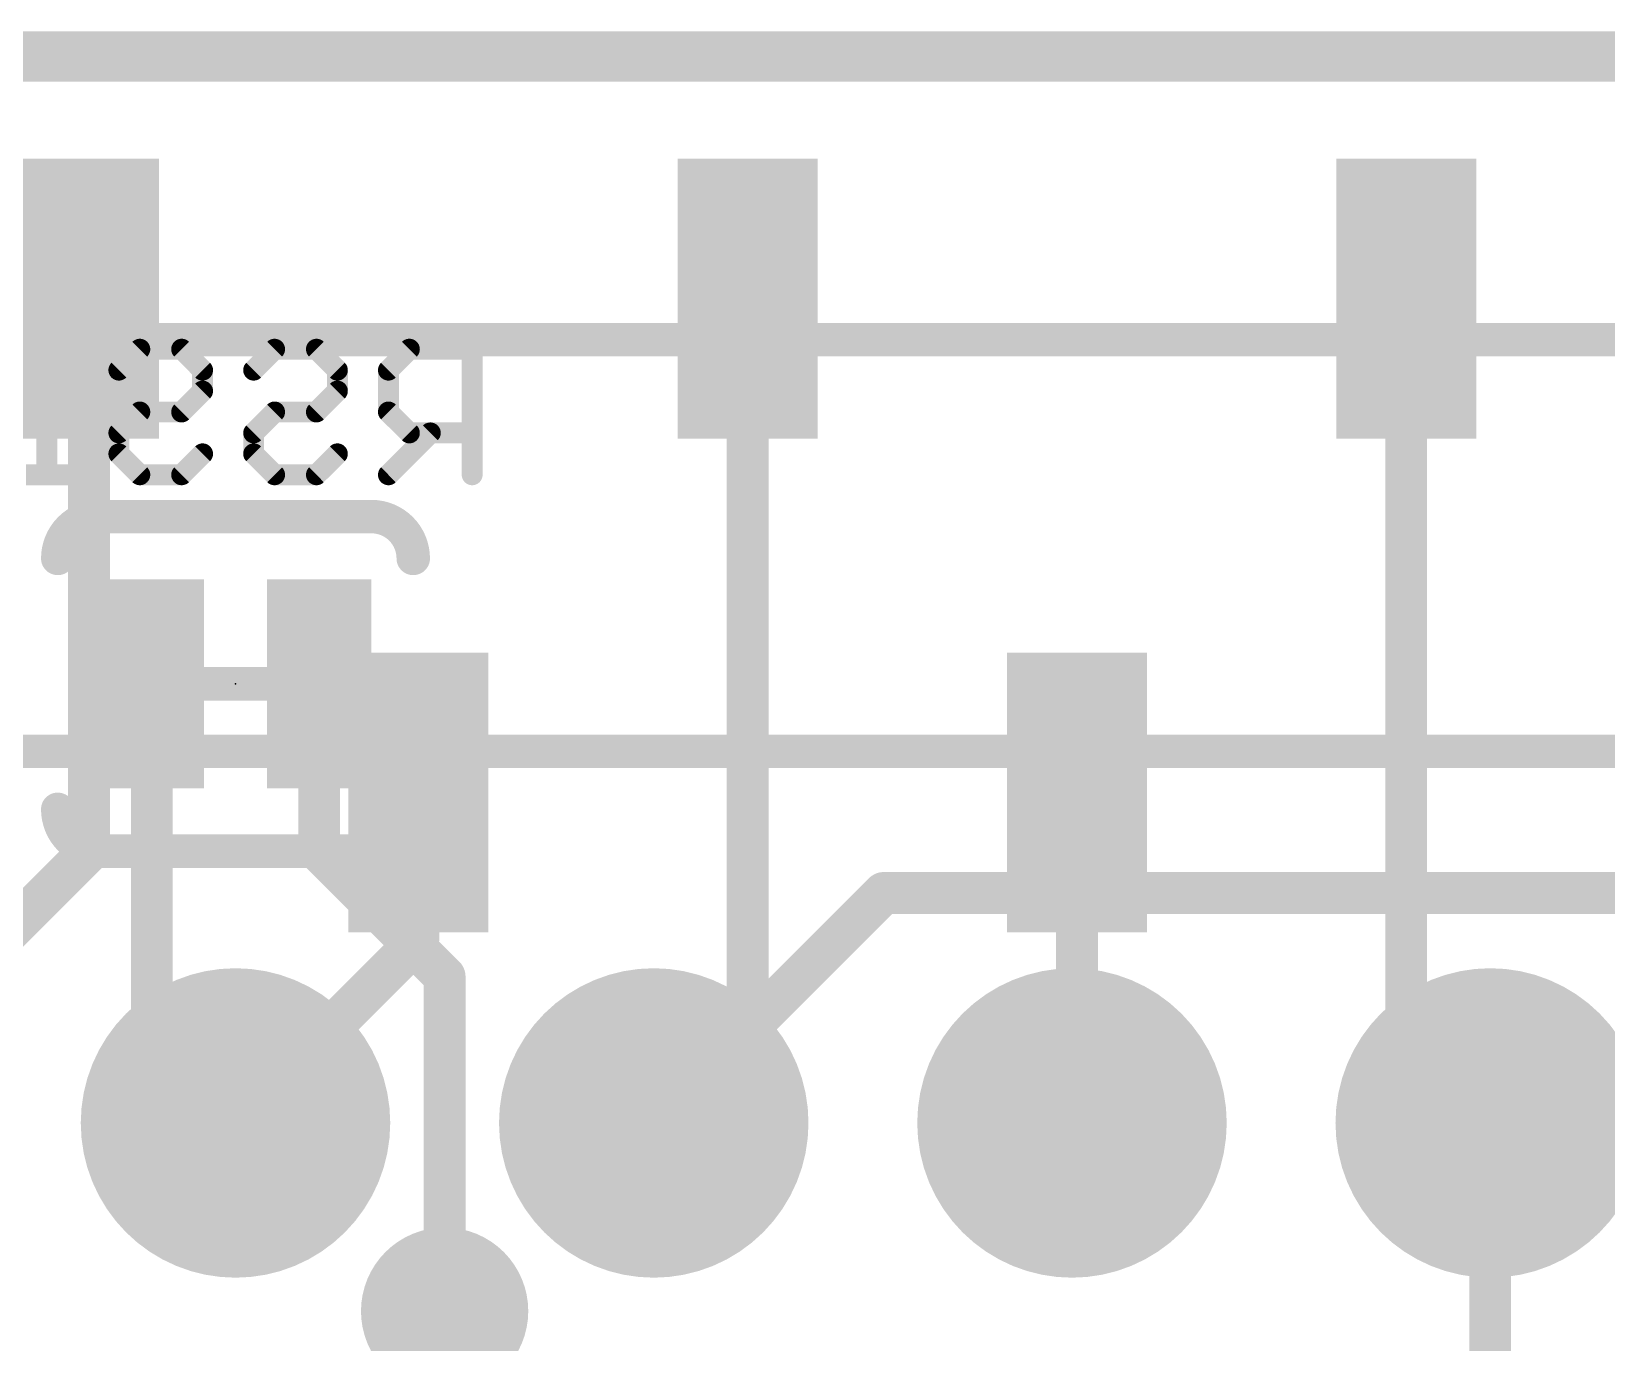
# Model space of a CAD drawing. Extents: x -33 to 74, y -11 to 28.
# Drawn here: x 14 to 23.57, y 20.13 to 28.09 of the extents above; entities that cross this region are included whole.
import ezdxf

# ---------------------------------------------------------------- set-up
doc = ezdxf.new("R2010")
doc.units = 0
for name, color, linetype in [('1', 12, 'CONTINUOUS'), ('16', 132, 'CONTINUOUS'), ('17', 110, 'CONTINUOUS'), ('18', 110, 'CONTINUOUS'), ('20', 53, 'CONTINUOUS'), ('22', 40, 'CONTINUOUS'), ('24', 53, 'CONTINUOUS'), ('51', 53, 'CONTINUOUS')]:
    doc.layers.add(name, color=color, linetype=linetype)

# ---------------------------------------------------------------- blocks, each defined once
blk = doc.blocks.new('RECT')
blk.add_solid([(-0.5, -0.5), (0.5, -0.5), (-0.5, 0.5), (0.5, 0.5)])
blk = doc.blocks.new('ROUNDP')
at = {"const_width": 0.5}
blk.add_lwpolyline([(0, -0.25, 1), (0, 0.25, 1), (0, -0.25)], format="xyb", dxfattribs=at)
blk = doc.blocks.new('ROUNDV')
at = {"const_width": 0.5}
blk.add_lwpolyline([(0, -0.25, 1), (0, 0.25, 1), (0, -0.25)], format="xyb", dxfattribs=at)

msp = doc.modelspace()

# ---------------------------------------------------------------- linework, layer by layer
at = {"layer": '1'}
for points, const_width in [([(0, 27.94), (35.56, 27.94)], 0.3048), ([(14.35, 26.47), (14.35, 23.113)], 0.254), ([(18.35, 26.47), (18.35, 22.033)], 0.254), ([(22.35, 26.47), (22.35, 21.973)], 0.254), ([(16.35, 23.47), (16.35, 22.573)], 0.254), ([(20.35, 23.47), (20.35, 21.493)], 0.254), ([(12.7, 21.463), (14.35, 23.113)], 0.254), ([(16.35, 22.573), (15.24, 21.463)], 0.254), ([(18.35, 22.033), (17.78, 21.463)], 0.254), ([(22.35, 21.973), (22.86, 21.463)], 0.254), ([(20.35, 21.493), (20.32, 21.463)], 0.254), ([(15.66, 19.47), (16.51, 20.32)], 0.254)]:
    msp.add_lwpolyline(points, dxfattribs=dict(at, const_width=const_width))
at = {"layer": '1', "const_width": 0.127}
for points in [[(14.4135, 26.47, 1), (14.2865, 26.47)], [(18.4135, 26.47, 1), (18.2865, 26.47)], [(22.4135, 26.47, 1), (22.2865, 26.47)], [(16.4135, 23.47, 1), (16.2865, 23.47)], [(20.4135, 23.47, 1), (20.2865, 23.47)], [(14.2865, 23.113, 1), (14.4135, 23.113)], [(14.3949, 23.0681, 1), (14.3051, 23.1579)], [(16.3949, 22.5281, 1), (16.3051, 22.6179)], [(16.2865, 22.573, 1), (16.4135, 22.573)], [(18.2865, 22.033, 1), (18.4135, 22.033)], [(18.3949, 21.9881, 1), (18.3051, 22.0779)], [(22.3949, 22.0179, 1), (22.3051, 21.9281)], [(22.2865, 21.973, 1), (22.4135, 21.973)], [(20.3949, 21.4481, 1), (20.3051, 21.5379)], [(15.1951, 21.5079, 1), (15.2849, 21.4181)], [(17.7351, 21.5079, 1), (17.8249, 21.4181)], [(20.2751, 21.5079, 1), (20.3649, 21.4181)], [(20.2865, 21.493, 1), (20.4135, 21.493)], [(22.8151, 21.4181, 1), (22.9049, 21.5079)], [(16.5549, 20.2751, 1), (16.4651, 20.3649)]]:
    msp.add_lwpolyline(points, format="xyb", dxfattribs=at)
at = {"layer": '16'}
for points, const_width in [([(0, 27.94), (35.56, 27.94)], 0.3048), ([(14.732, 24.13), (14.732, 21.971)], 0.254), ([(14.859, 24.13), (15.621, 24.13)], 0.2032), ([(15.748, 23.114), (15.748, 24.13)], 0.254), ([(16.51, 22.352), (15.748, 23.114)], 0.254), ([(19.177, 22.86), (17.78, 21.463)], 0.254), ([(29.21, 22.86), (19.177, 22.86)], 0.254), ([(16.51, 20.32), (16.51, 22.352)], 0.254), ([(14.732, 21.971), (15.24, 21.463)], 0.254), ([(22.86, 17.526), (22.86, 21.463)], 0.254)]:
    msp.add_lwpolyline(points, dxfattribs=dict(at, const_width=const_width))
for points, const_width in [([(14.7955, 24.13, 1), (14.6685, 24.13)], 0.127), ([(14.859, 24.1808, 1), (14.859, 24.0792)], 0.1016), ([(15.621, 24.0792, 1), (15.621, 24.1808)], 0.1016), ([(15.8115, 24.13, 1), (15.6845, 24.13)], 0.127), ([(15.7929, 23.1589, 1), (15.7031, 23.0691)], 0.127), ([(15.6845, 23.114, 1), (15.8115, 23.114)], 0.127), ([(19.177, 22.9235, 1), (19.177, 22.7965)], 0.127), ([(19.2219, 22.8151, 1), (19.1321, 22.9049)], 0.127), ([(16.5735, 22.352, 1), (16.4465, 22.352)], 0.127), ([(16.4651, 22.3071, 1), (16.5549, 22.3969)], 0.127), ([(14.7769, 22.0159, 1), (14.6871, 21.9261)], 0.127), ([(14.6685, 21.971, 1), (14.7955, 21.971)], 0.127), ([(15.1951, 21.4181, 1), (15.2849, 21.5079)], 0.127), ([(17.7351, 21.5079, 1), (17.8249, 21.4181)], 0.127), ([(22.9235, 21.463, 1), (22.7965, 21.463)], 0.127), ([(16.4465, 20.32, 1), (16.5735, 20.32)], 0.127)]:
    msp.add_lwpolyline(points, format="xyb", dxfattribs=dict(at, const_width=const_width))
at = {"layer": '20', "const_width": 0.2032}
msp.add_lwpolyline([(0, 27.94), (35.56, 27.94)], dxfattribs=at)
at = {"layer": '22'}
for points, const_width in [([(14.2215, 26.1627), (13.9673, 26.1627)], 0.127), ([(14.0944, 25.4), (14.0944, 26.1627)], 0.127), ([(14.5316, 26.0355), (14.6587, 26.1627)], 0.127), ([(14.6587, 26.1627), (14.913, 26.1627)], 0.127), ([(14.913, 26.1627), (15.0401, 26.0355)], 0.127), ([(15.3502, 26.0355), (15.4773, 26.1627)], 0.127), ([(15.4773, 26.1627), (15.7315, 26.1627)], 0.127), ([(15.7315, 26.1627), (15.8587, 26.0355)], 0.127), ([(16.2959, 26.1627), (16.1688, 26.0355)], 0.127), ([(16.6772, 26.1627), (16.2959, 26.1627)], 0.127), ([(16.6772, 25.4), (16.6772, 26.1627)], 0.127), ([(15.0401, 26.0355), (15.0401, 25.9084)], 0.127), ([(15.8587, 26.0355), (15.8587, 25.9084)], 0.127), ([(16.1688, 26.0355), (16.1688, 25.7813)], 0.127), ([(15.0401, 25.9084), (14.913, 25.7813)], 0.127), ([(15.8587, 25.9084), (15.7315, 25.7813)], 0.127), ([(14.6587, 25.7813), (14.5316, 25.6542)], 0.127), ([(14.913, 25.7813), (14.6587, 25.7813)], 0.127), ([(15.4773, 25.7813), (15.3502, 25.6542)], 0.127), ([(15.7315, 25.7813), (15.4773, 25.7813)], 0.127), ([(16.1688, 25.7813), (16.2959, 25.6542)], 0.127), ([(14.5316, 25.6542), (14.5316, 25.5271)], 0.127), ([(15.3502, 25.6542), (15.3502, 25.5271)], 0.127), ([(16.423, 25.6542), (16.1688, 25.4)], 0.127), ([(16.2959, 25.6542), (16.6772, 25.6542)], 0.127), ([(14.5316, 25.5271), (14.6587, 25.4)], 0.127), ([(14.913, 25.4), (15.0401, 25.5271)], 0.127), ([(15.3502, 25.5271), (15.4773, 25.4)], 0.127), ([(15.7315, 25.4), (15.8587, 25.5271)], 0.127), ([(14.2215, 25.4), (13.9673, 25.4)], 0.127), ([(14.6587, 25.4), (14.913, 25.4)], 0.127), ([(15.4773, 25.4), (15.7315, 25.4)], 0.127), ([(16.0655, 25.146), (14.4145, 25.146)], 0.2032), ([(14.4145, 23.114), (16.0655, 23.114)], 0.2032)]:
    msp.add_lwpolyline(points, dxfattribs=dict(at, const_width=const_width))
for points, const_width in [([(14.1261, 26.1627, 1), (14.0626, 26.1627)], 0.0635), ([(14.2215, 26.1309, 1), (14.2215, 26.1944)], 0.0635), ([(14.6587, 26.1944, 1), (14.6587, 26.1309)], 0.0635), ([(14.6812, 26.1402, 1), (14.6363, 26.1851)], 0.0635), ([(14.9354, 26.1851, 1), (14.8905, 26.1402)], 0.0635), ([(14.913, 26.1309, 1), (14.913, 26.1944)], 0.0635), ([(15.4773, 26.1944, 1), (15.4773, 26.1309)], 0.0635), ([(15.4998, 26.1402, 1), (15.4549, 26.1851)], 0.0635), ([(15.754, 26.1851, 1), (15.7091, 26.1402)], 0.0635), ([(15.7315, 26.1309, 1), (15.7315, 26.1944)], 0.0635), ([(16.2959, 26.1944, 1), (16.2959, 26.1309)], 0.0635), ([(16.3184, 26.1402, 1), (16.2735, 26.1851)], 0.0635), ([(16.709, 26.1627, 1), (16.6455, 26.1627)], 0.0635), ([(16.6772, 26.1309, 1), (16.6772, 26.1944)], 0.0635), ([(14.5092, 26.058, 1), (14.5541, 26.0131)], 0.0635), ([(15.0718, 26.0355, 1), (15.0083, 26.0355)], 0.0635), ([(15.0176, 26.0131, 1), (15.0625, 26.058)], 0.0635), ([(15.3278, 26.058, 1), (15.3727, 26.0131)], 0.0635), ([(15.8904, 26.0355, 1), (15.8269, 26.0355)], 0.0635), ([(15.8362, 26.0131, 1), (15.8811, 26.058)], 0.0635), ([(16.2005, 26.0355, 1), (16.137, 26.0355)], 0.0635), ([(16.1463, 26.058, 1), (16.1912, 26.0131)], 0.0635), ([(15.0083, 25.9084, 1), (15.0718, 25.9084)], 0.0635), ([(15.0625, 25.886, 1), (15.0176, 25.9309)], 0.0635), ([(15.8269, 25.9084, 1), (15.8904, 25.9084)], 0.0635), ([(15.8811, 25.886, 1), (15.8362, 25.9309)], 0.0635), ([(14.6587, 25.8131, 1), (14.6587, 25.7496)], 0.0635), ([(14.6812, 25.7589, 1), (14.6363, 25.8038)], 0.0635), ([(14.8905, 25.8038, 1), (14.9354, 25.7589)], 0.0635), ([(14.913, 25.7496, 1), (14.913, 25.8131)], 0.0635), ([(15.4773, 25.8131, 1), (15.4773, 25.7496)], 0.0635), ([(15.4998, 25.7589, 1), (15.4549, 25.8038)], 0.0635), ([(15.7091, 25.8038, 1), (15.754, 25.7589)], 0.0635), ([(15.7315, 25.7496, 1), (15.7315, 25.8131)], 0.0635), ([(16.1912, 25.8038, 1), (16.1463, 25.7589)], 0.0635), ([(16.137, 25.7813, 1), (16.2005, 25.7813)], 0.0635), ([(14.5634, 25.6542, 1), (14.4999, 25.6542)], 0.0635), ([(14.5092, 25.6767, 1), (14.5541, 25.6318)], 0.0635), ([(15.382, 25.6542, 1), (15.3185, 25.6542)], 0.0635), ([(15.3278, 25.6767, 1), (15.3727, 25.6318)], 0.0635), ([(16.2959, 25.686, 1), (16.2959, 25.6225)], 0.0635), ([(16.2735, 25.6318, 1), (16.3184, 25.6767)], 0.0635), ([(16.4455, 25.6318, 1), (16.4006, 25.6767)], 0.0635), ([(16.6772, 25.6225, 1), (16.6772, 25.686)], 0.0635), ([(14.4999, 25.5271, 1), (14.5634, 25.5271)], 0.0635), ([(14.5541, 25.5496, 1), (14.5092, 25.5047)], 0.0635), ([(15.0625, 25.5047, 1), (15.0176, 25.5496)], 0.0635), ([(15.3185, 25.5271, 1), (15.382, 25.5271)], 0.0635), ([(15.3727, 25.5496, 1), (15.3278, 25.5047)], 0.0635), ([(15.8811, 25.5047, 1), (15.8362, 25.5496)], 0.0635), ([(14.2215, 25.3683, 1), (14.2215, 25.4318)], 0.0635), ([(14.6587, 25.4318, 1), (14.6587, 25.3683)], 0.0635), ([(14.6363, 25.3775, 1), (14.6812, 25.4225)], 0.0635), ([(14.8905, 25.4225, 1), (14.9354, 25.3775)], 0.0635), ([(14.913, 25.3683, 1), (14.913, 25.4318)], 0.0635), ([(15.4773, 25.4318, 1), (15.4773, 25.3683)], 0.0635), ([(15.4549, 25.3775, 1), (15.4998, 25.4225)], 0.0635), ([(15.7091, 25.4225, 1), (15.754, 25.3775)], 0.0635), ([(15.7315, 25.3683, 1), (15.7315, 25.4318)], 0.0635), ([(16.1463, 25.4225, 1), (16.1912, 25.3775)], 0.0635), ([(14.0626, 25.4, 1), (14.1261, 25.4)], 0.0635), ([(16.6455, 25.4, 1), (16.709, 25.4)], 0.0635), ([(14.4145, 25.146, 0.4142), (14.1605, 24.892)], 0.2032), ([(14.4145, 25.1968, 1), (14.4145, 25.0952)], 0.1016), ([(14.4145, 25.0952, 1), (14.4145, 25.1968)], 0.1016), ([(16.3195, 24.892, 0.4142), (16.0655, 25.146)], 0.2032), ([(16.0655, 25.1968, 1), (16.0655, 25.0952)], 0.1016), ([(16.0655, 25.0952, 1), (16.0655, 25.1968)], 0.1016), ([(14.1097, 24.892, 1), (14.2113, 24.892)], 0.1016), ([(16.2687, 24.892, 1), (16.3703, 24.892)], 0.1016), ([(14.1605, 23.368, 0.4142), (14.4145, 23.114)], 0.2032), ([(14.2113, 23.368, 1), (14.1097, 23.368)], 0.1016), ([(16.0655, 23.114, 0.4142), (16.3195, 23.368)], 0.2032), ([(16.3703, 23.368, 1), (16.2687, 23.368)], 0.1016), ([(14.4145, 23.1648, 1), (14.4145, 23.0632)], 0.1016), ([(14.4145, 23.0632, 1), (14.4145, 23.1648)], 0.1016), ([(16.0655, 23.1648, 1), (16.0655, 23.0632)], 0.1016), ([(16.0655, 23.0632, 1), (16.0655, 23.1648)], 0.1016)]:
    msp.add_lwpolyline(points, format="xyb", dxfattribs=dict(at, const_width=const_width))
at = {"layer": '24'}
msp.add_point((15.24, 24.13), dxfattribs=at)
at = {"layer": '51', "const_width": 0.2032}
for points in [[(7.1, 26.22), (27.6, 26.22)], [(27.6, 23.72), (7.1, 23.72)]]:
    msp.add_lwpolyline(points, dxfattribs=at)

# ---------------------------------------------------------------- block references
at = {"layer": '1', "xscale": 0.85, "yscale": 1.7}
for p in [(14.35, 26.47), (18.35, 26.47), (22.35, 26.47), (16.35, 23.47), (20.35, 23.47)]:
    msp.add_blockref('RECT', p, dxfattribs=at)
at = {"layer": '16', "xscale": 0.635, "yscale": 1.27}
for p in [(14.732, 24.13), (15.748, 24.13)]:
    msp.add_blockref('RECT', p, dxfattribs=at)
at = {"layer": '17', "xscale": 1.8796, "yscale": 1.8796, "rotation": 90}
for p in [(15.24, 21.463), (15.24, 21.463), (17.78, 21.463), (17.78, 21.463), (20.32, 21.463), (20.32, 21.463), (22.86, 21.463), (22.86, 21.463)]:
    msp.add_blockref('ROUNDP', p, dxfattribs=at)
at = {"layer": '18', "xscale": 1.016, "yscale": 1.016}
msp.add_blockref('ROUNDV', (16.51, 20.32), dxfattribs=at)
msp.add_blockref('ROUNDV', (16.51, 20.32), dxfattribs=at)
at = {"layer": '51', "xscale": 0.508, "yscale": 0.508}
for p in [(15.24, 21.463), (17.78, 21.463), (20.32, 21.463), (22.86, 21.463)]:
    msp.add_blockref('RECT', p, dxfattribs=at)

doc.saveas('drawing.dxf')
